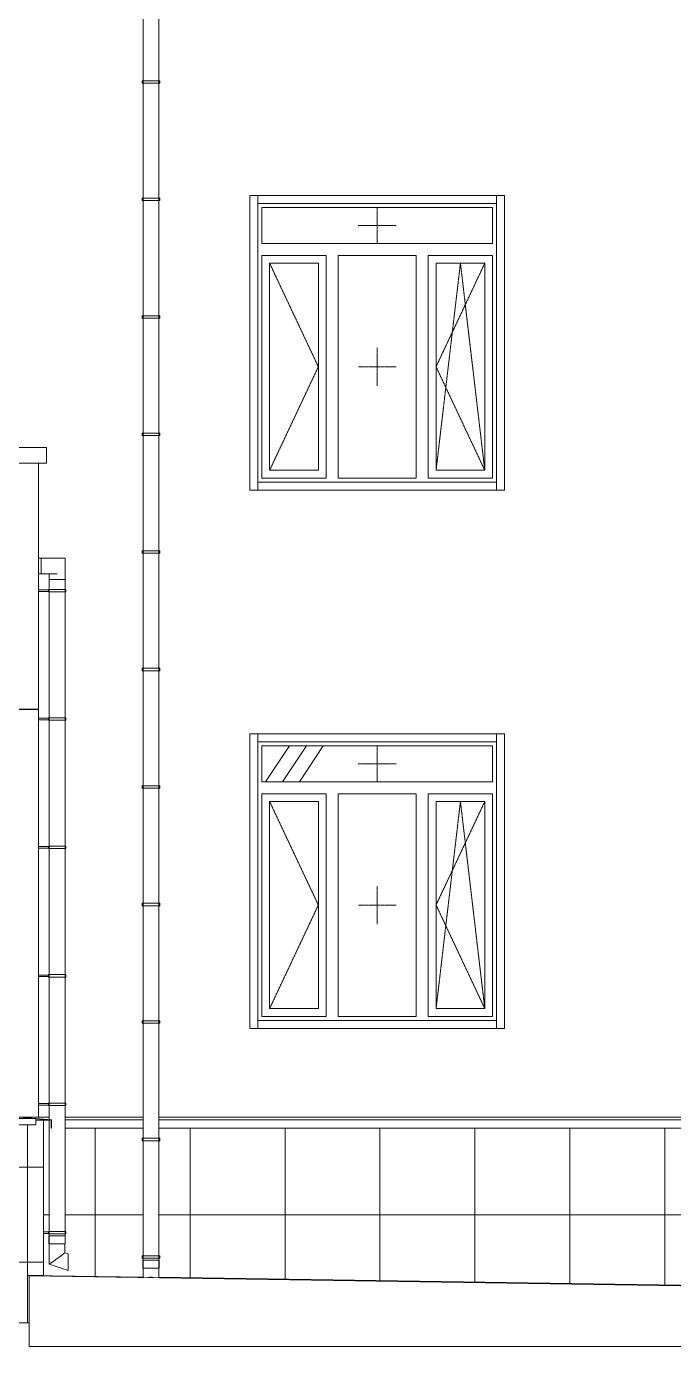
# Model space of a CAD drawing. Header units: millimetres. Extents: x -515342 to 330399, y -224905 to 507333.
# Drawn here: x 283581 to 287671, y 818 to 9157 of the extents above; entities that cross this region are included whole.
import ezdxf

# ---------------------------------------------------------------- set-up
doc = ezdxf.new("R2010")
doc.units = ezdxf.units.MM
doc.linetypes.add('ASVP_Штриховая_ш2 п1', pattern=[3, 2, -1])
doc.layers.get('0').update_dxf_attribs({"lineweight": 0})
for name, color, linetype, lineweight in [('Витраж', 7, 'Continuous', 0), ('Линии', 7, 'Continuous', 0), ('Обобщенные модели', 7, 'Continuous', 0), ('Ограждение', 7, 'Continuous', 0), ('Окна', 7, 'Continuous', 0), ('Окна открывание', 7, 'Continuous', 0), ('Перекрытие', 7, 'Continuous', 0), ('Стены внутренние', 7, 'Continuous', 0), ('Стены наружные', 7, 'Continuous', 0), ('Стены штриховка поверхности', 7, 'Continuous', 0)]:
    doc.layers.add(name, color=color, linetype=linetype, lineweight=lineweight)
pattern_1 = [(236.31, (995.8, 1244.6), (-1777.9963, -3556.002), [641.067, -5769.603]), (236.31, (1031.34, 1137.9), (-1777.9963, -3556.002), [384.64, -6026.03]), (236.31, (818, 1137.9), (-1777.9963, -3556.002), [384.64, -6026.03])]

# ---------------------------------------------------------------- blocks, each defined once
blk = doc.blocks.new('Окно_ПВХ_3Створки_1Фрамуга-верх - АР_Окно_ОП_1820_h_х1570_3ст2фр-в-9800995-О_АР_Эскиз_Фасад 1-12 копия 1')
at = {"layer": 'Окна'}
h = blk.add_hatch(dxfattribs=at)
h.set_pattern_fill('FP_1', color=256, style=0, pattern_type=2)
h.set_pattern_definition(pattern_1)
h.paths.add_polyline_path([(62846.5, 885), (63154.5, 885), (63154.5, 2193), (62846.5, 2193), (62846.5, 1002.3)])
at = {"layer": 'Окна открывание'}
h = blk.add_hatch(dxfattribs=at)
h.set_pattern_fill('FP_1', color=256, style=0, pattern_type=2)
h.set_pattern_definition(pattern_1)
h.paths.add_polyline_path([(63203.5, 2318), (63203.5, 2544), (61745.5, 2544), (61745.5, 2318), (63200.6, 2318)])
at = {"layer": 'Окна'}
for p, q in [((63203.5, 2544), (61745.5, 2544)), ((61745.5, 2544), (61745.5, 2318)), ((63203.5, 2318), (63203.5, 2544)), ((63203.5, 2318), (61745.5, 2318)), ((62151.5, 2242), (61745.5, 2242)), ((61745.5, 2242), (61745.5, 836)), ((61794.5, 2193), (61794.5, 885)), ((62102.5, 2193), (61794.5, 2193)), ((62102.5, 2193), (62102.5, 885)), ((62151.5, 836), (62151.5, 2242)), ((62721.5, 2242), (62227.5, 2242)), ((62227.5, 836), (62227.5, 2242)), ((62721.5, 836), (62721.5, 2242)), ((63203.5, 2242), (62797.5, 2242)), ((62797.5, 836), (62797.5, 2242)), ((62846.5, 2193), (62846.5, 885)), ((63154.5, 2193), (62846.5, 2193)), ((63154.5, 2193), (63154.5, 885)), ((63203.5, 836), (63203.5, 2242)), ((61745.5, 836), (62151.5, 836)), ((61794.5, 885), (62102.5, 885)), ((62227.5, 836), (62721.5, 836)), ((62797.5, 836), (63203.5, 836)), ((62846.5, 885), (63154.5, 885))]:
    blk.add_line(p, q, dxfattribs=at)
at = {"layer": 'Окна открывание', "linetype": 'ASVP_Штриховая_ш2 п1'}
for p, q in [((62474.5, 2318), (62474.5, 2544)), ((62354.5, 2431), (62594.5, 2431)), ((61794.5, 2193), (62102.5, 1539)), ((63000.5, 2193), (62846.5, 885)), ((63154.5, 2193), (62846.5, 1539)), ((63154.5, 885), (63000.5, 2193)), ((62474.5, 1419), (62474.5, 1659)), ((62102.5, 1539), (61794.5, 885)), ((62594.5, 1539), (62354.5, 1539)), ((62846.5, 1539), (63154.5, 885))]:
    blk.add_line(p, q, dxfattribs=at)
blk = doc.blocks.new('Окно_ПВХ_3Створки_1Фрамуга-верх - АР_Окно_ОП_1820_h_х1570_3ст2фр-в-V48-О_АР_Эскиз_Фасад 1-12 копия 1')
at = {"layer": 'Окна'}
h = blk.add_hatch(dxfattribs=at)
h.set_pattern_fill('FP_1', color=256, style=0, pattern_type=2)
h.set_pattern_definition(pattern_1)
h.paths.add_polyline_path([(62846.5, 4285), (63154.5, 4285), (63154.5, 5593), (62846.5, 5593), (62846.5, 4427.6)])
for p, q in [((63203.5, 5944), (61745.5, 5944)), ((61745.5, 5944), (61745.5, 5718)), ((63203.5, 5718), (63203.5, 5944)), ((63203.5, 5718), (61745.5, 5718)), ((62151.5, 5642), (61745.5, 5642)), ((61745.5, 5642), (61745.5, 4236)), ((61794.5, 5593), (61794.5, 4285)), ((62102.5, 5593), (61794.5, 5593)), ((62102.5, 5593), (62102.5, 4285)), ((62151.5, 4236), (62151.5, 5642)), ((62721.5, 5642), (62227.5, 5642)), ((62227.5, 4236), (62227.5, 5642)), ((62721.5, 4236), (62721.5, 5642)), ((63203.5, 5642), (62797.5, 5642)), ((62797.5, 4236), (62797.5, 5642)), ((62846.5, 5593), (62846.5, 4285)), ((63154.5, 5593), (62846.5, 5593)), ((63154.5, 5593), (63154.5, 4285)), ((63203.5, 4236), (63203.5, 5642)), ((61794.5, 4285), (62102.5, 4285)), ((62846.5, 4285), (63154.5, 4285)), ((61745.5, 4236), (62151.5, 4236)), ((62227.5, 4236), (62721.5, 4236)), ((62797.5, 4236), (63203.5, 4236))]:
    blk.add_line(p, q, dxfattribs=at)
at = {"layer": 'Окна открывание', "linetype": 'ASVP_Штриховая_ш2 п1'}
for p, q in [((62474.5, 5718), (62474.5, 5944)), ((62354.5, 5831), (62594.5, 5831)), ((61794.5, 5593), (62102.5, 4939)), ((63000.5, 5593), (62846.5, 4285)), ((63154.5, 5593), (62846.5, 4939)), ((63154.5, 4285), (63000.5, 5593)), ((62474.5, 4819), (62474.5, 5059)), ((62102.5, 4939), (61794.5, 4285)), ((62594.5, 4939), (62354.5, 4939)), ((62846.5, 4939), (63154.5, 4285))]:
    blk.add_line(p, q, dxfattribs=at)
blk = doc.blocks.new('Прямоугольный импост - АР_Откос_Металлический_50х330 Коричневый Правый-9899916-О_АР_Эскиз_Фасад 1-12 копия 1')
at = {"layer": 'Витраж'}
for p, q in [((17730.9, 2570), (17730.9, 2620)), ((19240.9, 2620), (17730.9, 2620)), ((19240.9, 2620), (19240.9, 2570)), ((19240.9, 2570), (17730.9, 2570))]:
    blk.add_line(p, q, dxfattribs=at)
blk = doc.blocks.new('Прямоугольный импост - АР_Откос_Металлический_50х330 Коричневый Левый-9899770-О_АР_Эскиз_Фасад 1-12 копия 1')
at = {"layer": 'Витраж'}
for p, q in [((17730.9, 760), (17730.9, 810)), ((17730.9, 810), (19240.9, 810)), ((17730.9, 760), (19240.9, 760)), ((19240.9, 810), (19240.9, 760))]:
    blk.add_line(p, q, dxfattribs=at)
blk = doc.blocks.new('Прямоугольный импост - АР_Откос_Металлический_50х330 Коричневый Правый-9899914-О_АР_Эскиз_Фасад 1-12 копия 1')
at = {"layer": 'Витраж'}
for p, q in [((38540.1, 2620), (38590.1, 2620)), ((38540.1, 2620), (38540.1, 760)), ((38590.1, 2620), (38590.1, 760)), ((38590.1, 760), (38540.1, 760))]:
    blk.add_line(p, q, dxfattribs=at)
blk = doc.blocks.new('Прямоугольный импост - АР_Откос_Металлический_50х330 Коричневый Левый-9899768-О_АР_Эскиз_Фасад 1-12 копия 1')
at = {"layer": 'Витраж'}
for p, q in [((40000.1, 2620), (40050.1, 2620)), ((40000.1, 760), (40000.1, 2620)), ((40050.1, 760), (40050.1, 2620)), ((40050.1, 760), (40000.1, 760))]:
    blk.add_line(p, q, dxfattribs=at)
blk = doc.blocks.new('Прямоугольный импост - АР_Откос_Металлический_50х330 Белый Правый-9899488-О_АР_Эскиз_Фасад 1-12 копия 1')
at = {"layer": 'Витраж'}
for p, q in [((30162.6, 2570), (30162.6, 2620)), ((31672.6, 2620), (30162.6, 2620)), ((31672.6, 2620), (31672.6, 2570)), ((31672.6, 2570), (30162.6, 2570))]:
    blk.add_line(p, q, dxfattribs=at)
blk = doc.blocks.new('Прямоугольный импост - АР_Откос_Металлический_50х330 Белый Левый-9898756-О_АР_Эскиз_Фасад 1-12 копия 1')
at = {"layer": 'Витраж'}
for p, q in [((30162.6, 760), (30162.6, 810)), ((30162.6, 810), (31672.6, 810)), ((30162.6, 760), (31672.6, 760)), ((31672.6, 810), (31672.6, 760))]:
    blk.add_line(p, q, dxfattribs=at)
blk = doc.blocks.new('Прямоугольный импост - АР_Откос_Металлический_50х330 Белый Правый-9899489-О_АР_Эскиз_Фасад 1-12 копия 1')
at = {"layer": 'Витраж'}
for p, q in [((30112.6, 2620), (30162.6, 2620)), ((30112.6, 2620), (30112.6, 760)), ((30162.6, 2620), (30162.6, 760)), ((30162.6, 760), (30112.6, 760))]:
    blk.add_line(p, q, dxfattribs=at)
blk = doc.blocks.new('Прямоугольный импост - АР_Откос_Металлический_50х330 Белый Левый-9898757-О_АР_Эскиз_Фасад 1-12 копия 1')
at = {"layer": 'Витраж'}
for p, q in [((31672.6, 2620), (31722.6, 2620)), ((31672.6, 760), (31672.6, 2620)), ((31722.6, 760), (31722.6, 2620)), ((31722.6, 760), (31672.6, 760))]:
    blk.add_line(p, q, dxfattribs=at)
blk = doc.blocks.new('ASVP_ОМ_Водосточная труба_На стене - Труба 100_Белая-10082775-О_АР_Эскиз_Фасад 1-12 копия 1')
at = {"layer": 'Обобщенные модели'}
for p, q in [((60401.8, 3595), (60401.8, 183)), ((60401.8, 3595), (60451.8, 3595)), ((60451.8, 3595), (60501.8, 3595)), ((60501.8, -600), (60501.8, 3595)), ((60401.8, 181.2), (60401.8, -600))]:
    blk.add_line(p, q, dxfattribs=at)
blk = doc.blocks.new('Влж_Водосточная труба_Хомут - Хомут-10082788-О_АР_Эскиз_Фасад 1-12 копия 1')
at = {"layer": 'Обобщенные модели'}
for p, q in [((60396.8, 286), (60335, 286)), ((60335, 276), (60396.8, 276)), ((60396.8, 288.5), (60396.8, 286)), ((60396.8, 288.5), (60451.8, 288.5)), ((60396.8, 276), (60396.8, 273.5)), ((60451.8, 273.5), (60396.8, 273.5)), ((60451.8, 288.5), (60506.8, 288.5)), ((60506.8, 273.5), (60451.8, 273.5)), ((60506.8, 273.5), (60506.8, 288.5))]:
    blk.add_line(p, q, dxfattribs=at)
blk.add_open_spline([(60396.8, 285.9), (60396.8, 286), (60396.8, 286), (60396.8, 286)], degree=3, dxfattribs=at)
for points, knots in [([(60396.8, 286), (60396.8, 286), (60396.8, 286), (60396.8, 286), (60396.8, 285.8), (60396.8, 285.5), (60396.9, 284.9), (60396.9, 284.1), (60397, 282.8), (60397, 281.8), (60397, 281)], [0.5000435, 0.5000435, 0.5000435, 0.5000435, 0.5138889, 0.5486111, 0.5833333, 0.6527778, 0.7222222, 0.7916667, 0.8611111, 1, 1, 1, 1]), ([(60397, 281), (60397, 280.7), (60397, 280.1), (60397, 279.3), (60397, 278.5), (60396.9, 277.8), (60396.9, 277.2), (60396.9, 276.6), (60396.8, 276.3), (60396.8, 276), (60396.8, 276), (60396.8, 276)], [0, 0, 0, 0, 0.0555556, 0.1111111, 0.1666667, 0.2222222, 0.2777778, 0.3333333, 0.3888889, 0.4444444, 0.4999565, 0.4999565, 0.4999565, 0.4999565]), ([(60396.8, 276), (60396.8, 276), (60396.8, 276), (60396.8, 276), (60396.8, 276.1)], [0.49995738, 0.49995738, 0.49995738, 0.49995738, 0.51388889, 0.54861111, 0.54861111, 0.54861111, 0.54861111])]:
    blk.add_open_spline(points, degree=3, knots=knots, dxfattribs=at)
blk = doc.blocks.new('Влж_Водосточная труба_Хомут - Хомут-V271-О_АР_Эскиз_Фасад 1-12 копия 1')
at = {"layer": 'Обобщенные модели'}
for p, q in [((60396.8, -525), (60365, -525)), ((60365, -535), (60396.8, -535)), ((60396.8, -522.5), (60396.8, -525)), ((60396.8, -522.5), (60451.8, -522.5)), ((60396.8, -535), (60396.8, -537.5)), ((60451.8, -537.5), (60396.8, -537.5)), ((60451.8, -522.5), (60506.8, -522.5)), ((60506.8, -537.5), (60451.8, -537.5)), ((60506.8, -537.5), (60506.8, -522.5))]:
    blk.add_line(p, q, dxfattribs=at)
blk.add_open_spline([(60396.8, -525.1), (60396.8, -525), (60396.8, -525), (60396.8, -525)], degree=3, dxfattribs=at)
for points, knots in [([(60396.8, -525), (60396.8, -525), (60396.8, -525), (60396.8, -525), (60396.8, -525.2), (60396.8, -525.5), (60396.9, -526.1), (60396.9, -526.9), (60397, -528.2), (60397, -529.2), (60397, -530)], [0.5000435, 0.5000435, 0.5000435, 0.5000435, 0.5138889, 0.5486111, 0.5833333, 0.6527778, 0.7222222, 0.7916667, 0.8611111, 1, 1, 1, 1]), ([(60397, -530), (60397, -530.3), (60397, -530.9), (60397, -531.7), (60397, -532.5), (60396.9, -533.2), (60396.9, -533.8), (60396.9, -534.4), (60396.8, -534.7), (60396.8, -535), (60396.8, -535), (60396.8, -535)], [0, 0, 0, 0, 0.0555556, 0.1111111, 0.1666667, 0.2222222, 0.2777778, 0.3333333, 0.3888889, 0.4444444, 0.4999565, 0.4999565, 0.4999565, 0.4999565]), ([(60396.8, -535), (60396.8, -535), (60396.8, -535), (60396.8, -535), (60396.8, -534.9)], [0.49995738, 0.49995738, 0.49995738, 0.49995738, 0.51388889, 0.54861111, 0.54861111, 0.54861111, 0.54861111])]:
    blk.add_open_spline(points, degree=3, knots=knots, dxfattribs=at)
blk = doc.blocks.new('ASVP_ОМ_Водосточная труба_Слив - Слив Белый-10082852-О_АР_Эскиз_Фасад 1-12 копия 1')
at = {"layer": 'Обобщенные модели'}
for p, q in [((60399.9, -550), (60399.9, -600)), ((60399.9, -550), (60501.1, -550)), ((60501.6, -550), (60502.9, -550)), ((60502.9, -600), (60502.9, -550)), ((60501.1, -600), (60399.9, -600)), ((60401.4, -600), (60401.4, -730.3)), ((60501.4, -657.7), (60501.4, -600)), ((60521.4, -664.2), (60501.4, -657.7)), ((60502.9, -600), (60501.6, -600)), ((60401.4, -730.3), (60521.4, -769.3))]:
    blk.add_line(p, q, dxfattribs=at)
at = {"layer": 'Обобщенные модели', "flags": 128}
for points in [[(60521.4, -716.7), (60521.4, -704.2), (60521.4, -692.3), (60521.4, -681.9), (60521.4, -673.5), (60521.4, -667.6), (60521.4, -664.6)], [(60521.4, -768.9), (60521.4, -765.9), (60521.4, -760), (60521.4, -751.6), (60521.4, -741.2), (60521.4, -729.3), (60521.4, -716.7)]]:
    blk.add_lwpolyline(points, dxfattribs=at)
at = {"layer": 'Обобщенные модели'}
for points, knots in [([(60501.4, -657.7), (60501.4, -657.7), (60500.2, -658.5), (60496, -661.6), (60491.2, -665.1), (60486.8, -668.2), (60481.9, -671.8), (60476.4, -675.8), (60470.6, -680.1), (60462.3, -686.1), (60455.8, -690.9), (60451.4, -694)], [0.5, 0.5, 0.5, 0.5, 0.5833333, 0.6666667, 0.7083333, 0.75, 0.7916667, 0.8333333, 0.875, 0.9166667, 1, 1, 1, 1]), ([(60451.4, -694), (60446.9, -697.1), (60440.5, -701.9), (60432.2, -707.9), (60426.3, -712.2), (60420.9, -716.2), (60415.9, -719.8), (60411.6, -722.9), (60406.7, -726.4), (60402.5, -729.5), (60401.4, -730.3), (60401.4, -730.3)], [0, 0, 0, 0, 0.0833333, 0.125, 0.1666667, 0.2083333, 0.25, 0.2916667, 0.3333333, 0.4166667, 0.5, 0.5, 0.5, 0.5])]:
    blk.add_open_spline(points, degree=3, knots=knots, dxfattribs=at)
blk = doc.blocks.new('TN_Воронка парапетная ТехноНИКОЛЬ квадратная_Тип 1 - Воронка парапетная 100х100мм ТехноНИКОЛЬ _квадратное сечение_-9921523-О_АР_Эскиз_Фасад 1-12 копия 1')
at = {"layer": 'Обобщенные модели'}
for p, q in [((60335, 3730), (60351.8, 3730)), ((60351.8, 3730), (60351.8, 3630)), ((60335, 3630), (60351.8, 3630))]:
    blk.add_line(p, q, dxfattribs=at)
blk = doc.blocks.new('TN_Отвод угловой ТехноНИКОЛЬ - Отвод угловой_ с квадратного сечения _100_100мм_ в круглое _100мм_-10082681-О_АР_Эскиз_Фасад 1-12 копия 1')
at = {"layer": 'Обобщенные модели'}
for p, q in [((60351.8, 3630), (60351.8, 3730)), ((60351.8, 3730), (60451.8, 3730)), ((60451.8, 3730), (60501.8, 3730)), ((60501.8, 3595), (60501.8, 3730)), ((60351.8, 3630), (60451.8, 3630)), ((60401.8, 3630), (60401.8, 3595)), ((60451.8, 3595), (60401.8, 3595)), ((60501.8, 3595), (60451.8, 3595))]:
    blk.add_line(p, q, dxfattribs=at)
blk = doc.blocks.new('Влж_Водосточная труба_Хомут - Хомут-V272-О_АР_Эскиз_Фасад 1-12 копия 1')
at = {"layer": 'Обобщенные модели'}
for p, q in [((60396.8, 1908), (60335, 1908)), ((60335, 1898), (60396.8, 1898)), ((60396.8, 1910.5), (60396.8, 1908)), ((60396.8, 1910.5), (60451.8, 1910.5)), ((60396.8, 1898), (60396.8, 1895.5)), ((60451.8, 1895.5), (60396.8, 1895.5)), ((60451.8, 1910.5), (60506.8, 1910.5)), ((60506.8, 1895.5), (60451.8, 1895.5)), ((60506.8, 1895.5), (60506.8, 1910.5))]:
    blk.add_line(p, q, dxfattribs=at)
blk.add_open_spline([(60396.8, 1907.9), (60396.8, 1908), (60396.8, 1908), (60396.8, 1908)], degree=3, dxfattribs=at)
for points, knots in [([(60396.8, 1908), (60396.8, 1908), (60396.8, 1908), (60396.8, 1907.9), (60396.8, 1907.8), (60396.8, 1907.5), (60396.9, 1906.9), (60396.9, 1906.1), (60397, 1904.8), (60397, 1903.8), (60397, 1903)], [0.5000435, 0.5000435, 0.5000435, 0.5000435, 0.5138889, 0.5486111, 0.5833333, 0.6527778, 0.7222222, 0.7916667, 0.8611111, 1, 1, 1, 1]), ([(60397, 1903), (60397, 1902.7), (60397, 1902.1), (60397, 1901.3), (60397, 1900.5), (60396.9, 1899.8), (60396.9, 1899.1), (60396.9, 1898.6), (60396.8, 1898.3), (60396.8, 1898), (60396.8, 1898), (60396.8, 1898)], [0, 0, 0, 0, 0.0555556, 0.1111111, 0.1666667, 0.2222222, 0.2777778, 0.3333333, 0.3888889, 0.4444444, 0.4999565, 0.4999565, 0.4999565, 0.4999565]), ([(60396.8, 1898), (60396.8, 1898), (60396.8, 1898), (60396.8, 1898), (60396.8, 1898.1)], [0.49995738, 0.49995738, 0.49995738, 0.49995738, 0.51388889, 0.54861111, 0.54861111, 0.54861111, 0.54861111])]:
    blk.add_open_spline(points, degree=3, knots=knots, dxfattribs=at)
blk = doc.blocks.new('ASVP_ОМ_Водосточная труба_На стене - Труба 100-9884750-О_АР_Эскиз_Фасад 1-12 копия 1')
at = {"layer": 'Обобщенные модели'}
for p, q in [((60995, 12745.7), (60995, -754.3)), ((61095, -754.3), (61095, 12745.7))]:
    blk.add_line(p, q, dxfattribs=at)
blk = doc.blocks.new('Влж_Водосточная труба_Хомут - Хомут-V302-О_АР_Эскиз_Фасад 1-12 копия 1')
at = {"layer": 'Обобщенные модели'}
for p, q in [((60990, 6745.5), (60990, 6730.5)), ((60990, 6745.5), (61100, 6745.5)), ((61100, 6730.5), (60990, 6730.5)), ((61100, 6730.5), (61100, 6745.5))]:
    blk.add_line(p, q, dxfattribs=at)
blk = doc.blocks.new('Влж_Водосточная труба_Хомут - Хомут-V303-О_АР_Эскиз_Фасад 1-12 копия 1')
at = {"layer": 'Обобщенные модели'}
for p, q in [((60990, 6003.2), (60990, 5988.2)), ((60990, 6003.2), (61100, 6003.2)), ((61100, 5988.2), (60990, 5988.2)), ((61100, 5988.2), (61100, 6003.2))]:
    blk.add_line(p, q, dxfattribs=at)
blk = doc.blocks.new('Влж_Водосточная труба_Хомут - Хомут-V299-О_АР_Эскиз_Фасад 1-12 копия 1')
at = {"layer": 'Обобщенные модели'}
for p, q in [((60990, 8972.1), (60990, 8957.1)), ((60990, 8972.1), (61100, 8972.1)), ((61100, 8957.1), (60990, 8957.1)), ((61100, 8957.1), (61100, 8972.1))]:
    blk.add_line(p, q, dxfattribs=at)
blk = doc.blocks.new('Влж_Водосточная труба_Хомут - Хомут-V304-О_АР_Эскиз_Фасад 1-12 копия 1')
at = {"layer": 'Обобщенные модели'}
for p, q in [((60990, 4518.8), (60990, 4503.8)), ((60990, 4518.8), (61100, 4518.8)), ((61100, 4503.8), (60990, 4503.8)), ((61100, 4503.8), (61100, 4518.8))]:
    blk.add_line(p, q, dxfattribs=at)
blk = doc.blocks.new('Влж_Водосточная труба_Хомут - Хомут-V305-О_АР_Эскиз_Фасад 1-12 копия 1')
at = {"layer": 'Обобщенные модели'}
for p, q in [((60990, 3776.6), (60990, 3761.6)), ((60990, 3776.6), (61100, 3776.6)), ((61100, 3761.6), (60990, 3761.6)), ((61100, 3761.6), (61100, 3776.6))]:
    blk.add_line(p, q, dxfattribs=at)
blk = doc.blocks.new('Влж_Водосточная труба_Хомут - Хомут-V306-О_АР_Эскиз_Фасад 1-12 копия 1')
at = {"layer": 'Обобщенные модели'}
for p, q in [((60990, 3034.3), (60990, 3019.3)), ((60990, 3034.3), (61100, 3034.3)), ((61100, 3019.3), (60990, 3019.3)), ((61100, 3019.3), (61100, 3034.3))]:
    blk.add_line(p, q, dxfattribs=at)
blk = doc.blocks.new('Влж_Водосточная труба_Хомут - Хомут-V307-О_АР_Эскиз_Фасад 1-12 копия 1')
at = {"layer": 'Обобщенные модели'}
for p, q in [((60990, 1549.895022), (60990, 1534.895022)), ((60990, 1549.895022), (61100, 1549.895022)), ((61100, 1534.895022), (60990, 1534.895022)), ((61100, 1534.895022), (61100, 1549.895022))]:
    blk.add_line(p, q, dxfattribs=at)
blk = doc.blocks.new('Влж_Водосточная труба_Хомут - Хомут-V308-О_АР_Эскиз_Фасад 1-12 копия 1')
at = {"layer": 'Обобщенные модели'}
for p, q in [((60990, 65.5), (60990, 50.5)), ((60990, 65.5), (61100, 65.5)), ((61100, 50.5), (60990, 50.5)), ((61100, 50.5), (61100, 65.5))]:
    blk.add_line(p, q, dxfattribs=at)
blk = doc.blocks.new('Влж_Водосточная труба_Хомут - Хомут-V310-О_АР_Эскиз_Фасад 1-12 копия 1')
at = {"layer": 'Обобщенные модели'}
for p, q in [((60990, -676.8), (60990, -691.8)), ((60990, -676.8), (61100, -676.8)), ((61100, -691.8), (60990, -691.8)), ((61100, -691.8), (61100, -676.8))]:
    blk.add_line(p, q, dxfattribs=at)
blk = doc.blocks.new('ASVP_ОМ_Водосточная труба_Слив - Слив-V326-О_АР_Эскиз_Фасад 1-12 копия 1')
at = {"layer": 'Обобщенные модели'}
for p, q in [((60993.5, -704.3), (60993.5, -754.3)), ((60993.5, -704.3), (61045, -704.3)), ((61045, -704.3), (61094.7, -704.3)), ((61095.2, -704.3), (61096.5, -704.3)), ((61096.5, -754.3), (61096.5, -704.3)), ((61045, -754.3), (60993.5, -754.3)), ((60995, -754.3), (60995, -814.2)), ((61094.7, -754.3), (61045, -754.3)), ((61095, -815.7), (61095, -754.3)), ((61096.5, -754.3), (61095.2, -754.3))]:
    blk.add_line(p, q, dxfattribs=at)
blk.add_open_spline([(61065, -815), (61062.7, -814.2), (61056.2, -812.6), (61045, -811.5), (61034.5, -812.5), (61028.6, -813.9), (61027, -814.4)], degree=3, knots=[0.3692365, 0.3692365, 0.3692365, 0.3692365, 0.4166667, 0.5, 0.5833333, 0.6174853, 0.6174853, 0.6174853, 0.6174853], dxfattribs=at)
blk = doc.blocks.new('Ограждение - Ограждение-9978475-О_АР_Эскиз_Фасад 1-12 копия 1')
at = {"layer": 'Ограждение'}
for p, q in [((60417, 181.8), (60317, 189.8)), ((60317, 187.8), (60415, 180)), ((60415, 180), (60415, 130)), ((60417, 130), (60417, 181.8)), ((60995.1, 181.8), (60501.8, 181.8)), ((79872.6, 181.8), (61094.9, 181.8)), ((60415, 130), (60417, 130)), ((60995.1, 130), (60501.8, 130)), ((79872.6, 130), (61094.9, 130))]:
    blk.add_line(p, q, dxfattribs=at)
blk = doc.blocks.new('Ограждение - Ограждение-9980879-О_АР_Эскиз_Фасад 1-12 копия 1')
at = {"layer": 'Ограждение'}
for p, q in [((59745, 200.4), (59613, 189.8)), ((59613, 189.8), (60317, 189.8)), ((59613, 189.8), (59613, 150)), ((60185, 200.4), (60317, 189.8)), ((60317, 189.8), (60317, 150)), ((59613, 150), (60317, 150))]:
    blk.add_line(p, q, dxfattribs=at)
blk = doc.blocks.new('СД_Люблино_Фасады_rvt-1-О_АР_Эскиз_Фасад 1-12 копия 1')
at = {"layer": 'Стены штриховка поверхности', "true_color": 0xcacaca}
h = blk.add_hatch(dxfattribs=at)
h.set_pattern_fill('FP_16', color=9, style=0, pattern_type=2)
h.set_pattern_definition([(0, (60369.5, 150), (0, 600), []), (90, (60369.5, 150), (-600, 4e-14), [])])
h.paths.add_polyline_path([(60357.3, -800), (60365, -800), (60365, 180), (60317, 180), (60317, 150), (60265, 150), (60265, -800), (60274, -800)])
h = blk.add_hatch(dxfattribs=at)
h.set_pattern_fill('FP_3', color=9, style=0, pattern_type=2)
h.set_pattern_definition([(0, (60215, -3150), (0, 600), []), (90, (60215, -3150), (-600, 4e-14), [])])
h.paths.add_polyline_path([(79924.6, -1099.2), (79924.6, 150), (79872.6, 150), (79872.6, 130), (61095, 130), (61095, 65.5), (61100, 65.5), (61100, 50.5), (61095, 50.5), (61095, -676.8), (61100, -676.8), (61100, -691.8), (61095, -691.8), (61096, -704.3), (61096.5, -704.3), (61096.5, -754.3), (61095, -754.3), (61095, -812.5), (70613.1, -957.4), (70613.1, -650), (72793.1, -650), (72793.1, -990.6), (79911.7, -1099)])
h.paths.add_polyline_path([(60995, -811), (60995, -754.3), (60993.5, -754.3), (60993.5, -704.3), (60995, -704.3), (60995, -691.8), (60990, -691.8), (60990, -676.8), (60995, -676.8), (60995, 50.5), (60990, 50.5), (60990, 65.5), (60995, 65.5), (60995, 130), (60501.8, 130), (60502.9, -522.5), (60506.8, -522.5), (60506.8, -537.5), (60501.8, -537.5), (60501.4, -657.7), (60521.4, -664.6), (60521.4, -768.9), (60401.4, -730.3), (60401.4, -600), (60399.9, -600), (60399.9, -550), (60401.8, -550), (60401.4, -537.5), (60398.7, -537.5), (60396.9, -534.3), (60396.8, -534.9), (60365, -535), (60365, -800), (60274, -800), (60993.5, -811)])
h.paths.add_polyline_path([(72773.1, -647.6), (70633.1, -647.6), (70633.1, -340.1), (72773.1, -340.1), (72773.1, -628.3)])
h.paths.add_polyline_path([(60398.7, -537.5), (60397.7, -537.5), (60397.4, -533.2)])
h.paths.add_polyline_path([(60397, -530), (60398.7, -522.5), (60401.8, -522.5), (60401.8, 180), (60365, 180), (60365, -525.1), (60396.9, -525.7), (60397, -528.7)])
h = blk.add_hatch(dxfattribs=at)
h.set_pattern_fill('FP_17', color=9, style=0, pattern_type=2)
h.set_pattern_definition([(0, (60260.5, 150), (0, 600), []), (90, (60260.5, 150), (-600, 4e-14), [])])
h.paths.add_polyline_path([(60165, -1100), (60265, -1100), (60265, 150), (60165, 150), (60165, -1050)])
at = {"layer": 'Перекрытие'}
for p, q in [((60335, 2775), (60185, 2775)), ((60335, 2776), (60335, 2775))]:
    blk.add_line(p, q, dxfattribs=at)
at = {"layer": 'Стены внутренние'}
for p, q in [((60335, 2776), (60335, 4330)), ((59745, 2776), (60335, 2776)), ((60335, 2775), (60335, 200)), ((60189.6, 200), (60315, 200)), ((60335, 200), (60315, 200)), ((60365, 180), (60317, 180)), ((60335, 200), (60401.8, 200)), ((60401.8, 180), (60365, 180)), ((60365, -800), (60365, 180)), ((60501.8, 200), (60995.1, 200)), ((61094.9, 200), (80000, 200)), ((60265, 150), (60265, -1100)), ((60265, -800), (60365, -800)), ((60274, -800), (60995, -811)), ((61095, -812.5), (70613.1, -957.4))]:
    blk.add_line(p, q, dxfattribs=at)
at = {"layer": 'Стены наружные'}
for p, q in [((60265, -800.3), (60995, -811.4)), ((61095, -813), (70613.1, -957.7))]:
    blk.add_line(p, q, dxfattribs=at)
at = {"layer": 'Витраж', "lineweight": 9}
for name, p in [('Прямоугольный импост - АР_Откос_Металлический_50х330 Белый Правый-9899489-О_АР_Эскиз_Фасад 1-12 копия 1', (31556.9, 3400)), ('Прямоугольный импост - АР_Откос_Металлический_50х330 Белый Правый-9899488-О_АР_Эскиз_Фасад 1-12 копия 1', (31556.9, 3400)), ('Прямоугольный импост - АР_Откос_Металлический_50х330 Белый Левый-9898757-О_АР_Эскиз_Фасад 1-12 копия 1', (31556.9, 3400)), ('Прямоугольный импост - АР_Откос_Металлический_50х330 Белый Левый-9898756-О_АР_Эскиз_Фасад 1-12 копия 1', (31556.9, 3400)), ('Прямоугольный импост - АР_Откос_Металлический_50х330 Коричневый Правый-9899914-О_АР_Эскиз_Фасад 1-12 копия 1', (23129.4, 0)), ('Прямоугольный импост - АР_Откос_Металлический_50х330 Коричневый Правый-9899916-О_АР_Эскиз_Фасад 1-12 копия 1', (43988.6, 0)), ('Прямоугольный импост - АР_Откос_Металлический_50х330 Коричневый Левый-9899768-О_АР_Эскиз_Фасад 1-12 копия 1', (23229.4, 0)), ('Прямоугольный импост - АР_Откос_Металлический_50х330 Коричневый Левый-9899770-О_АР_Эскиз_Фасад 1-12 копия 1', (43988.6, 0))]:
    blk.add_blockref(name, p, dxfattribs=at)
at = {"layer": 'Обобщенные модели', "lineweight": 9}
for name, p in [('ASVP_ОМ_Водосточная труба_На стене - Труба 100-9884750-О_АР_Эскиз_Фасад 1-12 копия 1', (0, 0)), ('Влж_Водосточная труба_Хомут - Хомут-V302-О_АР_Эскиз_Фасад 1-12 копия 1', (0, 0)), ('Влж_Водосточная труба_Хомут - Хомут-V303-О_АР_Эскиз_Фасад 1-12 копия 1', (0, 0)), ('Влж_Водосточная труба_Хомут - Хомут-V299-О_АР_Эскиз_Фасад 1-12 копия 1', (0, -3711.1)), ('Влж_Водосточная труба_Хомут - Хомут-V304-О_АР_Эскиз_Фасад 1-12 копия 1', (0, 0)), ('Влж_Водосточная труба_Хомут - Хомут-V305-О_АР_Эскиз_Фасад 1-12 копия 1', (0, 0)), ('TN_Воронка парапетная ТехноНИКОЛЬ квадратная_Тип 1 - Воронка парапетная 100х100мм ТехноНИКОЛЬ _квадратное сечение_-9921523-О_АР_Эскиз_Фасад 1-12 копия 1', (0, 0)), ('TN_Отвод угловой ТехноНИКОЛЬ - Отвод угловой_ с квадратного сечения _100_100мм_ в круглое _100мм_-10082681-О_АР_Эскиз_Фасад 1-12 копия 1', (0, 0)), ('ASVP_ОМ_Водосточная труба_На стене - Труба 100_Белая-10082775-О_АР_Эскиз_Фасад 1-12 копия 1', (0, 0)), ('Влж_Водосточная труба_Хомут - Хомут-10082788-О_АР_Эскиз_Фасад 1-12 копия 1', (0, 3244)), ('Влж_Водосточная труба_Хомут - Хомут-V306-О_АР_Эскиз_Фасад 1-12 копия 1', (0, 0)), ('Влж_Водосточная труба_Хомут - Хомут-10082788-О_АР_Эскиз_Фасад 1-12 копия 1', (0, 2433)), ('Влж_Водосточная труба_Хомут - Хомут-V303-О_АР_Эскиз_Фасад 1-12 копия 1', (0, -3711.1)), ('Влж_Водосточная труба_Хомут - Хомут-V272-О_АР_Эскиз_Фасад 1-12 копия 1', (0, 0)), ('Влж_Водосточная труба_Хомут - Хомут-V307-О_АР_Эскиз_Фасад 1-12 копия 1', (0, 0)), ('Влж_Водосточная труба_Хомут - Хомут-10082788-О_АР_Эскиз_Фасад 1-12 копия 1', (0, 811)), ('Влж_Водосточная труба_Хомут - Хомут-V303-О_АР_Эскиз_Фасад 1-12 копия 1', (0, -5195.6)), ('Влж_Водосточная труба_Хомут - Хомут-10082788-О_АР_Эскиз_Фасад 1-12 копия 1', (0, 0)), ('Влж_Водосточная труба_Хомут - Хомут-V308-О_АР_Эскиз_Фасад 1-12 копия 1', (0, 0)), ('Влж_Водосточная труба_Хомут - Хомут-V271-О_АР_Эскиз_Фасад 1-12 копия 1', (0, 0)), ('ASVP_ОМ_Водосточная труба_Слив - Слив Белый-10082852-О_АР_Эскиз_Фасад 1-12 копия 1', (0, 0)), ('Влж_Водосточная труба_Хомут - Хомут-V310-О_АР_Эскиз_Фасад 1-12 копия 1', (0, 0)), ('ASVP_ОМ_Водосточная труба_Слив - Слив-V326-О_АР_Эскиз_Фасад 1-12 копия 1', (0, 0))]:
    blk.add_blockref(name, p, dxfattribs=at)
at = {"layer": 'Ограждение', "lineweight": 9}
for name in ['Ограждение - Ограждение-9980879-О_АР_Эскиз_Фасад 1-12 копия 1', 'Ограждение - Ограждение-9978475-О_АР_Эскиз_Фасад 1-12 копия 1']:
    blk.add_blockref(name, (0, 0), dxfattribs=at)
at = {"layer": 'Окна', "lineweight": 9}
for name in ['Окно_ПВХ_3Створки_1Фрамуга-верх - АР_Окно_ОП_1820_h_х1570_3ст2фр-в-V48-О_АР_Эскиз_Фасад 1-12 копия 1', 'Окно_ПВХ_3Створки_1Фрамуга-верх - АР_Окно_ОП_1820_h_х1570_3ст2фр-в-9800995-О_АР_Эскиз_Фасад 1-12 копия 1']:
    blk.add_blockref(name, (0, 0), dxfattribs=at)
blk = doc.blocks.new('Ограждение - Ограждение-9890180-О_АР_Эскиз_Фасад 1-12 копия 1')
at = {"layer": 'Ограждение'}
for p, q in [((59915, 4330), (59915, 4430)), ((60385, 4430), (59915, 4430)), ((60385, 4430), (60385, 4330)), ((59915, 4330), (60385, 4330))]:
    blk.add_line(p, q, dxfattribs=at)

msp = doc.modelspace()

# ---------------------------------------------------------------- linework, layer by layer
at = {"layer": 'Линии'}
for p, q in [((283597.3997, 1264.6212), (283597.3997, 967.7355)), ((303235.0883, 963.3132), (283597.3997, 1264.6212)), ((283597.3997, 967.7355), (265841.1568, 967.7355)), ((283597.3997, 817.7355), (283597.3997, 967.7355)), ((312067.6391, 817.7355), (283597.3997, 817.7355))]:
    msp.add_line(p, q, dxfattribs=at)

# ---------------------------------------------------------------- block references
msp.add_blockref('СД_Люблино_Фасады_rvt-1-О_АР_Эскиз_Фасад 1-12 копия 1', (223323.3997, 2067.7355))
at = {"layer": 'Ограждение'}
msp.add_blockref('Ограждение - Ограждение-9890180-О_АР_Эскиз_Фасад 1-12 копия 1', (223323.3997, 2067.7355), dxfattribs=at)

doc.saveas('drawing.dxf')
